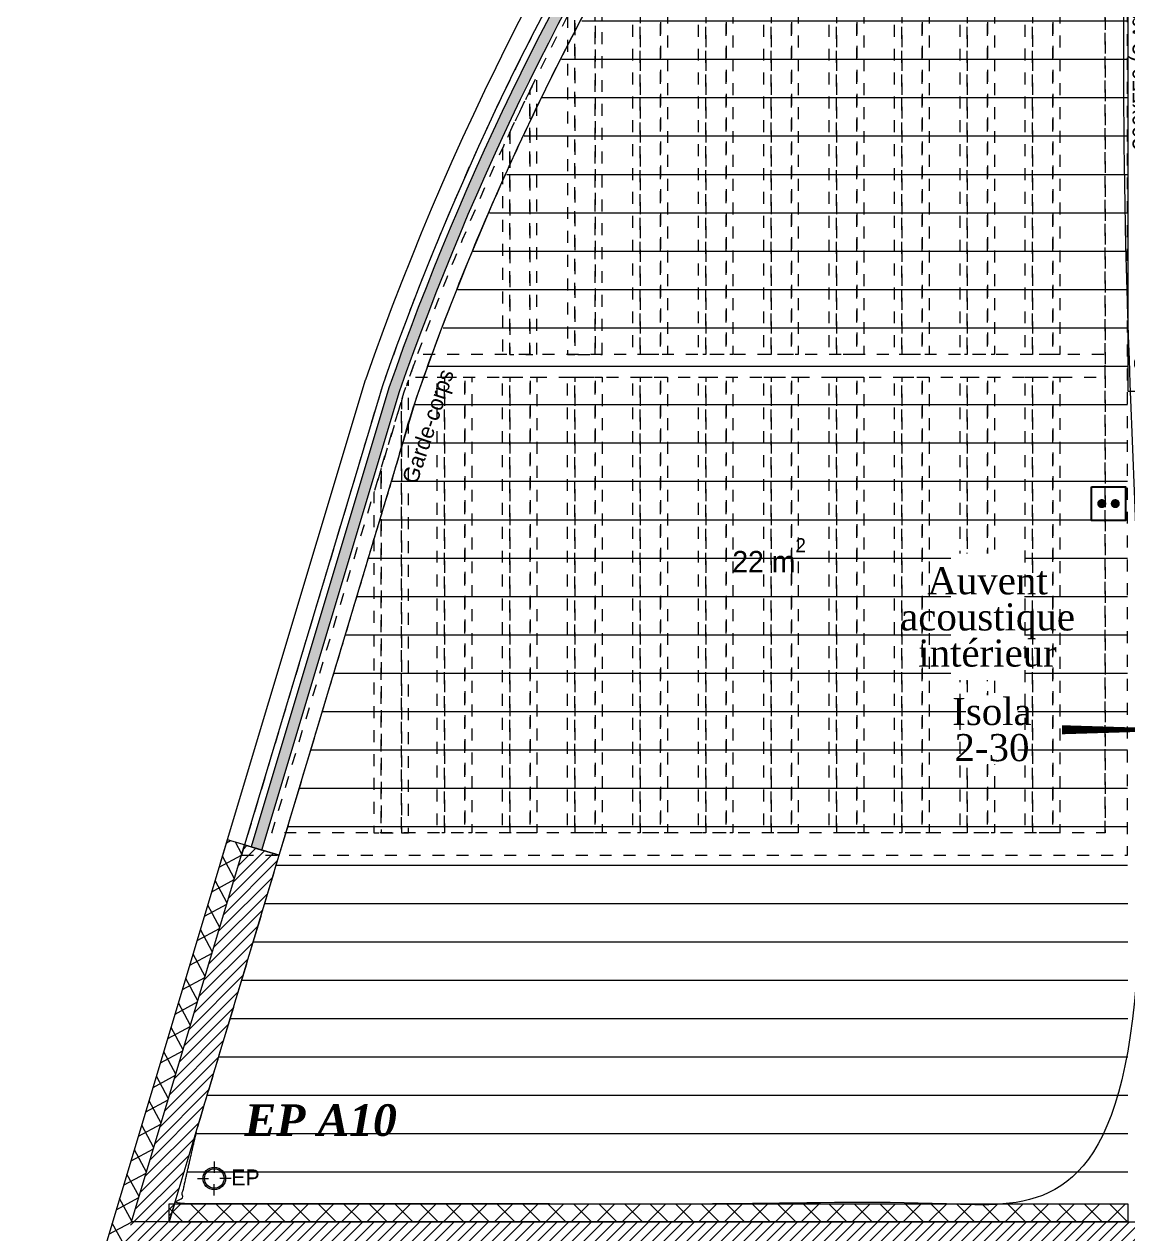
# Model space of a CAD drawing. Header units: centimetres. Extents: x 2738 to 7810, y 2495 to 5758.
# Drawn here: x 3334 to 3823, y 4295 to 4831 of the extents above; entities that cross this region are included whole.
import ezdxf

# ---------------------------------------------------------------- set-up
doc = ezdxf.new("R2010")
doc.units = ezdxf.units.CM
doc.header["$LTSCALE"] = 12.7
for name, pattern in [('Style de ligne -11', [0.6944444444444444, 0.41656, -0.2778844444444445]), ('Style de ligne -12', [0.3280839764644265, 0.1093613254881422, -0.2187226509762843]), ('Style de ligne -13', [0.29527559055118113, 0.1968503937007874, -0.09842519685039369]), ('VW-01', [0.83312, 0.41656, -0.41656])]:
    doc.linetypes.add(name, pattern=pattern)
for name, color, linetype, lineweight in [('B GÈnÈral', 7, 'Continuous', 5), ('B Général', 7, 'Continuous', 5), ('C ANNOTATIONS-prestations', 7, 'Continuous', 5), ('C ANNOTATIONS-texte surfaces', 7, 'Continuous', 5), ('Général', 7, 'Continuous', 5), ('prlm-ELEC-CFO', 1, 'Continuous', 25)]:
    doc.layers.add(name, color=color, linetype=linetype, lineweight=lineweight)
doc.layers.add('prlm-EAU-EPEXT', color=7, linetype='Continuous', lineweight=18, true_color=0x4c8599)
doc.layers.add('prlm-VMC', color=93, linetype='Continuous')
doc.styles.add('Eurostile', font='')
doc.styles.add('Eurostile (bold)', font='')
doc.styles.add('prlm-vmc', font='pala.ttf', dxfattribs={"height": 14})
doc.styles.add('Times New Roman (bold italic)', font='timesbi.ttf')
doc.styles.get('Eurostile').set_extended_font_data('Eurostile')
doc.styles.get('Eurostile (bold)').set_extended_font_data('Eurostile', bold=True)
pattern_1 = [(45, (0, 0), (2.425347222222122, -2.645833333333339), [])]

# ---------------------------------------------------------------- blocks, each defined once
blk = doc.blocks.new('PF 300.220 + VR (3 vantaux)')
at = {"layer": 'B Général', "color": 7, "linetype": 'Continuous', "lineweight": 13}
for p, q in [((-150, 7), (-150, 17)), ((150, 7), (150, 17))]:
    blk.add_line(p, q, dxfattribs=at)
at = {"layer": 'B Général', "color": 7, "linetype": 'Continuous', "lineweight": 35}
for p, q in [((-150, 7), (-150, -9)), ((150, 7), (150, -9))]:
    blk.add_line(p, q, dxfattribs=at)
at = {"layer": 'B Général'}
blk.add_line((-143, 9), (47, 9), dxfattribs=at)
at = {"layer": 'B Général', "color": 7, "linetype": 'Style de ligne -13', "lineweight": 5, "flags": 128}
for points in [[(-147.5000000000055, 117.0000000000001), (-146.5000000000055, 117.0000000000001), (-146.5000000000055, 116.0000000000001), (-140.0000000000056, 116.0000000000005), (-140, 18.50000000000034), (-146.5000000000001, 18.50000000000005), (-146.5, 17.50000000000005), (-147.5, 17.5)], [(51.50000027746787, 114.9999999985771), (50.50000027746768, 115.000000001423), (50.50000028031378, 116.0000000014229), (44.00000028031373, 116.0000000199209), (44.00000000284588, 18.5000000199208), (50.50000000284575, 18.50000000142309), (50.49999999999999, 17.500000001423), (51.50000000000001, 17.499999998577)]]:
    blk.add_lwpolyline(points, close=True, dxfattribs=at)
at = {"layer": 'B Général', "lineweight": 5, "flags": 128}
for points in [[(-143, 10.5), (-143, 9), (-150, 9), (-150, 17), (-145.5, 17), (-145.5, 10.5)], [(-54.5, 18), (-139, 18), (-139, 15.5), (-54.5, 15.5)], [(-41.5, 18), (43, 18), (43, 15.5), (-41.5, 15.5)], [(56.5, 17), (56.5, 14.25), (54, 14.25), (54, 11.75), (56.5, 11.75), (56.5, 9), (47, 9), (47, 10.5), (49.5, 10.5), (49.5, 17)], [(143, 17), (56.5, 17), (56.5, 14.25), (143, 14.25)], [(145.5, 14.25), (143, 14.25), (143, 17), (150, 17), (150, 9), (143, 9), (143, 11.75), (145.5, 11.75)], [(-54.5, 13), (-139, 13), (-139, 10.5), (-54.5, 10.5)], [(-41.5, 13), (43, 13), (43, 10.5), (-41.5, 10.5)], [(145.5, 14.25), (54, 14.25), (54, 11.75), (145.5, 11.75)], [(143, 11.75), (56.5, 11.75), (56.5, 9), (143, 9)], [(-150, 9), (-150, 5), (-145.5, 5), (-145.5, 6), (-148, 6), (-148, 8), (-145.5, 8), (-145.5, 9)], [(150, 9), (150, 5), (145.5, 5), (145.5, 6), (148, 6), (148, 8), (145.5, 8), (145.5, 9)]]:
    blk.add_lwpolyline(points, close=True, dxfattribs=at)
at = {"layer": 'B Général', "color": 7, "linetype": 'Continuous', "lineweight": 5, "flags": 128}
for points in [[(-139, 15.5), (-141.5, 15.5), (-141.5, 13), (-139, 13), (-139, 10.5), (-145.5, 10.5), (-145.5, 17), (-146.5, 17), (-146.5, 18), (-139, 18)], [(-54.5, 15.5), (-52, 15.5), (-52, 13), (-54.5, 13), (-54.5, 10.5), (-48, 10.5), (-48, 17), (-47, 17), (-47, 18), (-54.5, 18)], [(-41.5, 15.5), (-44, 15.5), (-44, 13), (-41.5, 13), (-41.5, 10.5), (-48, 10.5), (-48, 17), (-47, 17), (-47, 18), (-41.5, 18)], [(43, 15.5), (45.5, 15.5), (45.5, 13), (43, 13), (43, 10.5), (49.5, 10.5), (49.5, 17), (50.5, 17), (50.5, 18), (43, 18)]]:
    blk.add_lwpolyline(points, close=True, dxfattribs=at)
at = {"layer": 'B Général', "color": 7, "linetype": 'Style de ligne -11', "lineweight": 5, "flags": 128}
blk.add_lwpolyline([(-150, 9), (150, 9), (150, -11), (-150, -11)], close=True, dxfattribs=at)
at = {"layer": 'B Général', "lineweight": 13, "flags": 128}
blk.add_lwpolyline([(150, -9), (150, -17), (-150, -17), (-150, -9)], dxfattribs=at)
at = {"layer": 'B Général'}
for centre in [(-147, 17.5), (51, 17.5)]:
    blk.add_circle(centre, 0.5, dxfattribs=at)
at = {"layer": 'B Général', "color": 7, "linetype": 'Style de ligne -12', "lineweight": 5}
for centre, start, end in [((-147, 17.5), 0.2938219346506606, 90.28791606656031), ((51, 17.5), 94.06494714468896, 179.7061780653493)]:
    blk.add_arc(centre, 99.00128204285329, start, end, dxfattribs=at)
at = {"layer": 'B Général', "insert": (2.00000047694596, 4.576685564221583), "char_height": 7.059000651041666, "attachment_point": 2, "rotation": 359.9999977054835, "line_spacing_factor": 0.8941417206159927, "style": 'Eurostile'}
blk.add_mtext('PF + VR', dxfattribs=at)
at = {"layer": 'C ANNOTATIONS-prestations', "rotation": 359.9999977054835}
for s, insert, char_height, attachment_point, line_spacing_factor, style in [('3', (-141.1461041051009, -4.765777264293021), 9.412000868055555, 1, 0.8941417206159925, 'Eurostile (bold)'), ('300x220 (3 vantaux) ', (-5.213432080560767e-08, -7.824330737808988), 7.059000651041666, 2, 0.8941417206159927, 'Eurostile')]:
    blk.add_mtext(s, dxfattribs=dict(at, insert=insert, char_height=char_height, attachment_point=attachment_point, line_spacing_factor=line_spacing_factor, style=style))
blk = doc.blocks.new('Groupe-20-1')
at = {"layer": 'C ANNOTATIONS-prestations', "linetype": 'VW-01'}
blk.add_line((3812.880895485846, 4472.817994811689), (3812.880895485846, 4886.471116233388), dxfattribs=at)
at = {"layer": 'C ANNOTATIONS-prestations', "linetype": 'VW-01', "flags": 128}
for points in [[(3430.216757975874, 4462.817994811689), (3822.880895485845, 4462.817994811689), (3822.880895485845, 5174.467590257614, 0.1227869976506635), (3492.651518043147, 4670.809809257345)], [(3812.880895485846, 5151.313303876676), (3812.880895485846, 4472.817994811689), (3443.659368062051, 4472.817994811689), (3502.165381782556, 4667.721794179194, -0.1180044768703753), (3812.880895485846, 5151.313303876676)], [(3590.021791719695, 4684.632768581941), (3590.021821192161, 4862.903384760266), (3590.021821191237, 4862.903384758612, 0.001274639192149008), (3586.964014985636, 4857.400589442945), (3586.963986422916, 4684.63276908747)], [(3586.963986422916, 4684.63276908747), (3586.964014985638, 4857.400589442945), (3586.964014985938, 4857.400589443488, 0.003819475390077974), (3577.969837418664, 4840.819101417546), (3577.969811597267, 4684.632770574427)], [(3574.72682027427, 4834.68836946421), (3574.72679721097, 4684.632771110576), (3577.969811597266, 4684.632770574426), (3577.969835714231, 4840.819098217194, 0.001404288272351842), (3574.72682027427, 4834.68836946421)], [(3561.087460496327, 4684.632773365489), (3561.087480882522, 4807.943097718735, 0.00140416156965046), (3558.029674556686, 4801.718619845792), (3558.02965519955, 4684.632773871019)], [(3558.029655199549, 4684.632773871017), (3558.029674556686, 4801.718619845794), (3558.029674555667, 4801.718619843705, 0.004227431415307315), (3549.035496617274, 4782.876731623363), (3549.035496616013, 4782.876731620663), (3549.0354803739, 4684.632775357974)], [(3549.035480373898, 4684.632775357974), (3549.035495543894, 4782.876729324954), (3549.03549554237, 4782.876729321692, 0.001562254553463585), (3545.792480011468, 4775.8755492309), (3545.792465987603, 4684.632775894123)], [(3812.880895485846, 4674.644555522538), (3812.880895485846, 4684.644555522538), (3508.217390586779, 4684.644555522538, 0.002152632008265778), (3504.607572234281, 4674.644555522538)], [(3501.084949482336, 4472.817994811689), (3504.142754779115, 4472.817994811689), (3504.142787929798, 4673.337108775805, 0.001205392512071666), (3502.165381782556, 4667.721794179194), (3501.084981109639, 4664.122605265097)]]:
    blk.add_lwpolyline(points, format="xyb", close=True, dxfattribs=at)
for points in [[(3603.661161801743, 4886.462766327025), (3606.904176188039, 4886.462765790876), (3606.904142820634, 4684.632765790879), (3603.661128434338, 4684.632766327028)], [(3606.904176188038, 4886.462765790876), (3615.898351013688, 4886.46276430392), (3615.898317646283, 4684.632764303923), (3606.904142820633, 4684.632765790879)], [(3615.898351013688, 4886.46276430392), (3618.956156310467, 4886.46276379839), (3618.956122943062, 4684.632763798393), (3615.898317646283, 4684.632764303923)], [(3632.682482144759, 4886.462761529096), (3635.925496531055, 4886.462760992947), (3635.92546316365, 4684.632760992949), (3632.682448777354, 4684.632761529098)], [(3635.925496531055, 4886.462760992947), (3644.919671356706, 4886.462759505991), (3644.919637989301, 4684.632759505994), (3635.92546316365, 4684.632760992949)], [(3644.919671356706, 4886.462759505991), (3647.977476653484, 4886.462759000461), (3647.97744328608, 4684.632759000464), (3644.919637989301, 4684.632759505994)], [(3661.616813368128, 4886.462756745546), (3664.859827754424, 4886.462756209397), (3664.859794387019, 4684.632756209399), (3661.616780000723, 4684.632756745549)], [(3664.859827754424, 4886.462756209397), (3673.854002580074, 4886.462754722442), (3673.85396921267, 4684.632754722445), (3664.859794387019, 4684.632756209399)], [(3673.854002580074, 4886.462754722442), (3676.911807876853, 4886.462754216912), (3676.911774509448, 4684.632754216915), (3673.85396921267, 4684.632754722445)], [(3690.638133711145, 4886.462751947617), (3693.881148097441, 4886.462751411467), (3693.881114730037, 4684.63275141147), (3690.63810034374, 4684.63275194762)], [(3693.881148097441, 4886.462751411467), (3702.875322923092, 4886.462749924513), (3702.875289555687, 4684.632749924514), (3693.881114730037, 4684.63275141147)], [(3702.875322923092, 4886.462749924513), (3705.93312821987, 4886.462749418983), (3705.933094852466, 4684.632749418985), (3702.875289555687, 4684.632749924514)], [(3719.572464934512, 4886.462747164069), (3722.815479320809, 4886.46274662792), (3722.815445953404, 4684.632746627923), (3719.572431567108, 4684.632747164072)], [(3722.815479320809, 4886.46274662792), (3731.809654146459, 4886.462745140964), (3731.809620779054, 4684.632745140967), (3722.815445953404, 4684.632746627923)], [(3731.809654146459, 4886.462745140964), (3734.867459443238, 4886.462744635434), (3734.867426075833, 4684.632744635437), (3731.809620779054, 4684.632745140967)], [(3748.59378527753, 4886.462742366139), (3751.836799663826, 4886.462741829989), (3751.836766296422, 4684.632741829992), (3748.593751910125, 4684.632742366141)], [(3751.836799663826, 4886.462741829991), (3760.830974489477, 4886.462740343035), (3760.830941122072, 4684.632740343038), (3751.836766296422, 4684.632741829993)], [(3760.830974489477, 4886.462740343033), (3763.888779786255, 4886.462739837503), (3763.888746418851, 4684.632739837506), (3760.830941122072, 4684.632740343036)], [(3777.528116502851, 4886.474558051169), (3780.771130889148, 4886.47455751502), (3780.771097521743, 4684.644557515023), (3777.528083135447, 4684.644558051172)], [(3780.771130889143, 4886.474557515021), (3789.765305714793, 4886.474556028065), (3789.765272347394, 4684.644556028068), (3780.771097521744, 4684.644557515023)], [(3789.765305714774, 4886.474556028064), (3792.823111011552, 4886.474555522535), (3792.823077644172, 4684.644555522538), (3789.765272347393, 4684.644556028067)], [(3516.96450470244, 4674.636210905252), (3520.207519088736, 4674.636210369104), (3520.207485721331, 4472.806210369106), (3516.964471335034, 4472.806210905255)], [(3520.207519088739, 4674.636210369104), (3529.201693914388, 4674.636208882148), (3529.201660546981, 4472.806208882151), (3520.207485721332, 4472.806210369106)], [(3529.201693914386, 4674.636208882148), (3532.259499211165, 4674.636208376618), (3532.25946584376, 4472.806208376621), (3529.201660546981, 4472.806208882151)], [(3545.845667093227, 4674.636210905252), (3549.088681479524, 4674.636210369104), (3549.088648112119, 4472.806210369106), (3545.845633725823, 4472.806210905255)], [(3549.088681479527, 4674.636210369104), (3558.082856305176, 4674.636208882148), (3558.082822937769, 4472.806208882151), (3549.08864811212, 4472.806210369106)], [(3558.082856305174, 4674.636208882148), (3561.140661601953, 4674.636208376618), (3561.140628234548, 4472.806208376621), (3558.082822937769, 4472.806208882151)], [(3574.726829484016, 4674.636210905252), (3577.969843870312, 4674.636210369104), (3577.969810502907, 4472.806210369106), (3574.726796116611, 4472.806210905255)], [(3577.969843870315, 4674.636210369104), (3586.964018695965, 4674.636208882148), (3586.963985328558, 4472.806208882151), (3577.969810502908, 4472.806210369106)], [(3586.964018695962, 4674.636208882148), (3590.021823992741, 4674.636208376618), (3590.021790625336, 4472.806208376621), (3586.963985328558, 4472.806208882151)], [(3603.661160707384, 4674.636206121705), (3606.90417509368, 4674.636205585555), (3606.904141726276, 4472.806205585558), (3603.661127339979, 4472.806206121708)], [(3606.904175093679, 4674.636205585555), (3615.89834991933, 4674.636204098601), (3615.898316551925, 4472.806204098602), (3606.904141726274, 4472.806205585558)], [(3615.89834991933, 4674.636204098601), (3618.956155216108, 4674.636203593071), (3618.956121848703, 4472.806203593072), (3615.898316551925, 4472.806204098602)], [(3632.6824810504, 4674.636201323776), (3635.925495436697, 4674.636200787626), (3635.925462069292, 4472.806200787629), (3632.682447682996, 4472.806201323778)], [(3635.925495436697, 4674.636200787626), (3644.919670262347, 4674.63619930067), (3644.919636894942, 4472.806199300673), (3635.925462069292, 4472.806200787629)], [(3644.919670262347, 4674.63619930067), (3647.977475559126, 4674.63619879514), (3647.977442191721, 4472.806198795143), (3644.919636894942, 4472.806199300673)], [(3661.616812273769, 4674.636196540227), (3664.859826660065, 4674.636196004077), (3664.85979329266, 4472.80619600408), (3661.616778906364, 4472.806196540228)], [(3664.859826660065, 4674.636196004077), (3673.854001485716, 4674.636194517121), (3673.853968118311, 4472.806194517124), (3664.85979329266, 4472.80619600408)], [(3673.854001485716, 4674.636194517121), (3676.911806782494, 4674.636194011591), (3676.91177341509, 4472.806194011594), (3673.853968118311, 4472.806194517124)], [(3690.638132616787, 4674.636191742296), (3693.881147003083, 4674.636191206147), (3693.881113635678, 4472.80619120615), (3690.638099249382, 4472.806191742299)], [(3693.881147003083, 4674.636191206147), (3702.875321828733, 4674.636189719192), (3702.875288461329, 4472.806189719195), (3693.881113635678, 4472.80619120615)], [(3702.875321828733, 4674.636189719192), (3705.933127125512, 4674.636189213662), (3705.933093758107, 4472.806189213665), (3702.875288461329, 4472.806189719195)], [(3719.572463840154, 4674.636186958749), (3722.81547822645, 4674.6361864226), (3722.815444859045, 4472.806186422602), (3719.572430472749, 4472.806186958752)], [(3722.81547822645, 4674.6361864226), (3731.809653052101, 4674.636184935644), (3731.809619684695, 4472.806184935647), (3722.815444859045, 4472.806186422602)], [(3731.809653052101, 4674.636184935644), (3734.867458348879, 4674.636184430115), (3734.867424981474, 4472.806184430117), (3731.809619684695, 4472.806184935647)], [(3748.593784183171, 4674.636182160818), (3751.836798569468, 4674.636181624669), (3751.836765202063, 4472.806181624672), (3748.593750815767, 4472.806182160821)], [(3751.836798569462, 4674.63618162467), (3760.830973395112, 4674.636180137715), (3760.830940027713, 4472.806180137717), (3751.836765202063, 4472.806181624673)], [(3760.830973395118, 4674.636180137713), (3763.888778691897, 4674.636179632183), (3763.888745324492, 4472.806179632186), (3760.830940027713, 4472.806180137716)], [(3777.528115408493, 4674.647997845849), (3780.771129794789, 4674.647997309699), (3780.771096427384, 4472.817997309702), (3777.528082041088, 4472.817997845852)], [(3780.771129794784, 4674.6479973097), (3789.765304620435, 4674.647995822745), (3789.765271253035, 4472.817995822747), (3780.771096427385, 4472.817997309703)], [(3789.765304620415, 4674.647995822745), (3792.823109917194, 4674.647995317215), (3792.823076549813, 4472.817995317218), (3789.765271253035, 4472.817995822747)], [(3492.090774656687, 4472.817994811689), (3501.084949482336, 4472.817994811689), (3501.08498110964, 4664.122605265097), (3492.090801330423, 4634.159876655047)], [(3492.09080133042, 4634.159876655047), (3488.847785158026, 4623.356266338504), (3488.84776027039, 4472.817994811689), (3492.090774656685, 4472.817994811689)]]:
    blk.add_lwpolyline(points, close=True, dxfattribs=at)
blk = doc.blocks.new('EP')
at = {"layer": 'B GÈnÈral', "linetype": 'Continuous', "lineweight": 0}
h = blk.add_hatch(color=7, dxfattribs=at)
edge = h.paths.add_edge_path()
edge.add_arc((-3.907985046680551e-15, -1.172395514004165e-14), 4.999999999999996, 1.1368683772161603e-13, 180.0000000000001, ccw=False)
edge.add_arc((-4.263256414560601e-15, -4.263256414560601e-15), 4.999999999999996, 180, 359.99999999999994, ccw=False)
edge = h.paths.add_edge_path()
edge.add_arc((-3.197442310920451e-15, -1.101341240428155e-14), 4.333333333333329, 1.1368683772161603e-13, 180.0000000000001, ccw=False)
edge.add_arc((-3.197442310920451e-15, -3.197442310920451e-15), 4.33333333333333, 180, 359.99999999999994, ccw=False)
at = {"layer": 'B Général', "color": 7, "linetype": 'Continuous', "lineweight": 5}
for p, q in [((0, 7.5), (0, 2.5)), ((-7.5, 0), (-2.5, 0)), ((7.5, 0), (2.5, 0)), ((0, -7.5), (0, -2.5))]:
    blk.add_line(p, q, dxfattribs=at)
at = {"layer": 'B Général', "color": 7, "linetype": 'Continuous', "lineweight": 5, "flags": 128}
for points in [[(-5, 0, -0.9999999999999999), (4.999999999999992, 0, -0.9999999999999999)], [(-4.333333333333333, 0, -0.9999999999999999), (4.333333333333326, 0, -0.9999999999999999)]]:
    blk.add_lwpolyline(points, format="xyb", close=True, dxfattribs=at)
at = {"layer": 'C ANNOTATIONS-prestations', "insert": (7.5, 3.989833984374997), "char_height": 7.059000651041666, "attachment_point": 1, "line_spacing_factor": 0.8941417206159927, "style": 'Eurostile'}
blk.add_mtext('EP', dxfattribs=at)
blk = doc.blocks.new('xi.epext')
at = {"layer": 'prlm-EAU-EPEXT', "color": 7, "linetype": 'Continuous', "lineweight": 18}
blk.add_circle((0, 0), 5, dxfattribs=at)
blk = doc.blocks.new('Groupe-27-1')
at = {"layer": 'prlm-EAU-EPEXT'}
blk.add_blockref('xi.epext', (3418.15152654029, 4319.638904738216), dxfattribs=at)
at = {"layer": 'prlm-EAU-EPEXT', "insert": (3431.519773971624, 4352.499933436885), "char_height": 13.98905239641537, "width": 86.194734289802, "attachment_point": 1, "line_spacing_factor": 1.00480179080609, "style": 'Times New Roman (bold italic)'}
blk.add_mtext('EP A10', dxfattribs=at)
blk = doc.blocks.new('xi.PC-EXT')
at = {"layer": 'prlm-ELEC-CFO', "color": 0, "linetype": 'ByBlock', "lineweight": -2, "flags": 128}
blk.add_lwpolyline([(-7.499999999999998, 7.5), (7.500000000000002, 7.5), (7.499999999999998, -7.5), (-7.500000000000002, -7.5)], close=True, dxfattribs=at)
at = {"layer": 'prlm-ELEC-CFO', "color": 0, "linetype": 'ByBlock', "lineweight": 5, "const_width": 2}
for points in [[(-4, 0, 1), (-2, 0, 1)], [(2, 0, 1), (4, 0, 1)]]:
    blk.add_lwpolyline(points, format="xyb", close=True, dxfattribs=at)
blk = doc.blocks.new('xi.EA')
at = {"layer": 'prlm-VMC', "color": 0, "linetype": 'ByBlock', "lineweight": 5, "flags": 128}
blk.add_lwpolyline([(-6.173283998447005, -15.00409564159054), (6.173283998461557, -15.00409564159054), (0, 0)], close=True, dxfattribs=at)
at = {"layer": 'prlm-VMC', "color": 0, "linetype": 'ByBlock', "lineweight": -2, "flags": 128}
blk.add_lwpolyline([(0, -15.00409564159054, 1, 4, 0), (0, -63.62936813302804, 1, 1, 0)], format="xyseb", dxfattribs=at)
at = {"layer": 'prlm-VMC', "color": 0, "linetype": 'ByBlock', "lineweight": 5}
blk.add_solid([(1.364242052659392e-12, -2.273736754432321e-12), (6.173283998465649, -15.00409564158872), (-6.173283998440183, -15.00409564158872), (1.364242052659392e-12, -2.273736754432321e-12)], dxfattribs=at)

msp = doc.modelspace()

# ---------------------------------------------------------------- hatches: boundary and pattern name
at = {"layer": 'B GÈnÈral', "linetype": 'Continuous', "lineweight": 0, "true_color": 0xdddddd}
h = msp.add_hatch(color=254, dxfattribs=at)
edge = h.paths.add_edge_path()
edge.add_line((3495.505704228578, 4669.883494892154), (3434.470942886358, 4466.555561187473))
edge.add_line((3434.470942886358, 4466.555561187473), (3439.25983841176, 4465.11803565832))
edge.add_line((3439.25983841176, 4465.11803565832), (3500.262629696221, 4668.339466025598))
edge.add_arc((4667.952634719333, 4260.286558785475), 1236.934566958977, 133.0896657085337, 160.7378732999703, ccw=False)
edge.add_line((3822.95060026935, 5163.601943749874), (3822.95060026935, 5170.442788606366))
edge.add_arc((4667.776061275731, 4260.413399070511), 1241.726036363756, 132.8720792325753, 160.7458633099025)
edge.add_line((3495.505704228578, 4669.883494892154), (3495.505704228578, 4669.883494892154))
at = {"layer": 'B GÈnÈral', "linetype": 'Continuous', "lineweight": 5, "true_color": 0x444444}
h = msp.add_hatch(dxfattribs=at)
h.set_pattern_fill('H_BARDAGE V 150', color=250, angle=90, style=0, pattern_type=2)
h.set_pattern_definition([(180, (3612.957832238616, 4730.505851743296), (1.04094977927525e-15, 17), [])])
h.paths.add_polyline_path([(3822.95060026935, 5152.62279874838), (3771.349757336618, 5100.763060843879), (3722.926717749292, 5045.924309545074), (3677.853139676099, 4988.300946517843), (3636.288807548385, 4928.097244790581), (3598.381065629843, 4865.526624612054), (3564.264295685688, 4800.810896883273), (3534.059440603479, 4734.179476844743), (3507.87357565435, 4665.868570806586), (3410.501497987357, 4341.488448446045), (3402.965064207884, 4308.388904741533), (3822.95060026935, 4308.388904738212), (3822.863936856294, 4503.608010453634), (3822.802034418398, 4673.201439322156), (3822.76489295566, 4817.169191343778), (3822.752512468081, 4935.511266518499), (3822.76489295566, 5028.22766484632), (3822.802034418398, 5095.318386327241), (3822.863936856294, 5136.783430961261)])
at = {"layer": 'B GÈnÈral', "linetype": 'Continuous', "lineweight": 5, "true_color": 0x808080}
h = msp.add_hatch(dxfattribs=at)
h.set_pattern_fill('02_ISOLANT', color=8, angle=73.2913508452026, style=0, pattern_type=2)
h.set_pattern_definition([(118.2913508452026, (0, 0), (-7.044391280359596, -3.791642320841154), []), (208.2913508452026, (0, 0), (-3.791642320841152, 7.044391280359595), [])])
h.paths.add_polyline_path([(3333.905577497753, 4169.797681498398), (3341.567810338327, 4167.497640651625), (3431.597605521066, 4467.418076520063), (3423.935372680492, 4469.718117366835)])
at = {"layer": 'B GÈnÈral', "linetype": 'Continuous', "lineweight": 5}
h = msp.add_hatch(dxfattribs=at)
h.set_pattern_fill('50_BETON', style=0, pattern_type=2)
h.set_pattern_definition(pattern_1)
h.paths.add_polyline_path([(3381.458967698166, 4300.388904908918), (3398.16428097476, 4300.388904908918), (3446.922071202215, 4462.817994826517), (3431.597605521066, 4467.418076520063)])
at = {"layer": 'B GÈnÈral', "linetype": 'Continuous', "lineweight": 5, "true_color": 0x808080}
h = msp.add_hatch(dxfattribs=at)
h.set_pattern_fill('02_ISOLANT', color=8, style=0, pattern_type=2)
h.set_pattern_definition([(44.99999999999999, (0, 0), (-5.656854249492381, 5.656854249492381), []), (135, (0, 0), (5.65685424949238, 5.656854249492379), [])])
h.paths.add_polyline_path([(3398.164280974596, 4308.388904738216), (3822.95060026935, 4308.388904738216), (3822.95060026935, 4300.388904715787), (3398.164280974596, 4300.388904715787)])
at = {"layer": 'B GÈnÈral', "linetype": 'Continuous', "lineweight": 5}
h = msp.add_hatch(dxfattribs=at)
h.set_pattern_fill('50_BETON', style=0, pattern_type=2)
h.set_pattern_definition(pattern_1)
h.paths.add_polyline_path([(4298.764719980796, 4300.388904908918), (3381.458967698166, 4300.388904908918), (3376.055746978655, 4282.388904908918), (4298.764719980796, 4282.388904908918)])

# ---------------------------------------------------------------- linework, layer by layer
at = {"layer": 'B Général', "color": 7, "linetype": 'Continuous', "lineweight": 5}
for p, q in [((3333.905577497753, 4169.797681498398), (3423.935372680492, 4469.718117366835)), ((3381.458967698166, 4300.388904908918), (3431.597605521066, 4467.418076520063)), ((3398.16428097476, 4300.388904908918), (3822.95060061747, 4300.388904908918))]:
    msp.add_line(p, q, dxfattribs=at)
at = {"layer": 'B Général', "color": 7, "linetype": 'Continuous', "lineweight": 13}
for p, q in [((3333.905577497753, 4169.797681498398), (3423.935372680492, 4469.718117366835)), ((3446.922071202215, 4462.817994826516), (3423.935372680492, 4469.718117366835)), ((3398.164280974762, 4300.38890490892), (3446.922071202215, 4462.817994826516)), ((3400.565712359115, 4308.388904753879), (3398.164280974761, 4300.388904908918))]:
    msp.add_line(p, q, dxfattribs=at)
at = {"layer": 'B Général', "color": 7, "linetype": 'Continuous', "lineweight": 18}
for p, q in [((3381.458967698166, 4300.388904908918), (3431.597605521066, 4467.418076520063)), ((3398.164280974761, 4300.388904908918), (3446.922071202215, 4462.817994826516)), ((3398.16428097476, 4300.388904908918), (3381.458967698166, 4300.388904908918)), ((3398.16428097476, 4300.388904908918), (4298.764719980796, 4300.388904908918))]:
    msp.add_line(p, q, dxfattribs=at)
at = {"layer": 'B Général', "color": 7, "linetype": 'Continuous', "lineweight": 5, "flags": 128}
msp.add_lwpolyline([(4568.803185940352, 5509.223589664536, 0.2972460789092191), (3485.09885499022, 4673.447475045303), (3485.040324076622, 4673.279878274472), (3420.82144369265, 4459.344540998516)], format="xyb", dxfattribs=at)
for points in [[(3492.651518043147, 4670.809809257345), (3431.597605571144, 4467.418076504954), (3446.922071252376, 4462.817994811686), (3507.87357565435, 4665.868570806586, -0.1196161906982047), (3822.778758606518, 5152.460602819238), (3822.778758606518, 5174.37317065982, 0.1227586399883607), (3492.651518043147, 4670.809809257345)], [(3495.505704228578, 4669.883494892154), (3434.470942886358, 4466.555561187473), (3439.25983841176, 4465.11803565832), (3500.262629696221, 4668.339466025598, -0.1212267278422185), (3822.95060026935, 5163.601943749874), (3822.95060026935, 5170.442788606366, 0.1222255750959928), (3495.505704228578, 4669.883494892154)]]:
    msp.add_lwpolyline(points, format="xyb", close=True, dxfattribs=at)
msp.add_lwpolyline([(3398.164280974596, 4308.388904738216), (3822.95060026935, 4308.388904738216), (3822.95060026935, 4300.388904715787), (3398.164280974596, 4300.388904715787)], close=True, dxfattribs=at)
at = {"layer": 'B Général', "color": 7, "linetype": 'Continuous', "lineweight": 5}
msp.add_rational_spline([(3822.95060026935, 5152.62279874838), (3606.319361984027, 4947.496529266723), (3507.87357565435, 4665.868570806586), (3459.187536820854, 4503.678509626316), (3410.501497987357, 4341.488448446045), (3406.73328109762, 4324.938676593789), (3402.965064207884, 4308.388904741533), (3612.957832238616, 4308.388904739872), (3822.95060026935, 4308.388904738212), (3822.554424666812, 5140.516681293703), (3822.95060026935, 5152.62279874838)], [1, 0.9717657389282524, 1, 1, 1, 1, 1, 1, 1, 1, 1], degree=2, knots=[0, 0, 0, 1, 1, 2, 2, 3, 3, 4, 4, 5, 5, 5], dxfattribs=at)

# ---------------------------------------------------------------- block references
at = {"layer": 'B Général', "color": 7, "xscale": -1, "rotation": 270}
msp.add_blockref('PF 300.220 + VR (3 vantaux)', (3839.950600617469, 4818.403214596225), dxfattribs=at)
at = {"layer": 'B Général', "color": 7}
msp.add_blockref('EP', (3418.15152654029, 4319.638904738216), dxfattribs=at)
at = {"layer": 'C ANNOTATIONS-prestations'}
msp.add_blockref('Groupe-20-1', (0, 0), dxfattribs=at)
at = {"layer": 'Général', "color": 7}
msp.add_blockref('Groupe-27-1', (0, 0), dxfattribs=at)
at = {"layer": 'prlm-ELEC-CFO'}
msp.add_blockref('xi.PC-EXT', (3814.404674155112, 4618.632214266631), dxfattribs=at)
at = {"layer": 'prlm-VMC', "rotation": 270}
msp.add_blockref('xi.EA', (3857.45839597689, 4518.442584646322), dxfattribs=at)

# ---------------------------------------------------------------- texts
at = {"layer": 'B Général', "color": 7, "insert": (3501.197434715617, 4629.08291715496), "char_height": 7.059000651041666, "attachment_point": 1, "rotation": 71.6117697478737, "line_spacing_factor": 0.8941417206159927, "style": 'Eurostile'}
msp.add_mtext('Garde-corps', dxfattribs=at)
at = {"layer": 'C ANNOTATIONS-texte surfaces', "color": 7, "insert": (3664.000000000006, 4603.306504930249), "char_height": 9.412000868055555, "attachment_point": 2, "line_spacing_factor": 0.8941417206159925, "style": 'Eurostile'}
msp.add_mtext('22 m{\\H0.6667x;\\S2^ ;}', dxfattribs=at)

# ---------------------------------------------------------------- next in the draw order: texts
at = {"layer": 'prlm-VMC', "insert": (3760.797659214872, 4568.346882251441), "char_height": 12, "width": 20.50999664028666, "attachment_point": 5, "line_spacing_factor": 0.8, "style": 'prlm-vmc', "bg_fill": 2}
msp.add_mtext('Auvent acoustique intérieur', dxfattribs=at)
at = {"layer": 'prlm-VMC', "insert": (3762.755804283152, 4518.442584646322), "char_height": 12, "width": 20.50999664028666, "attachment_point": 5, "line_spacing_factor": 0.8, "style": 'prlm-vmc', "bg_fill": 3, "box_fill_scale": 1.1, "bg_fill_color": 256, "bg_fill_transparency": 0}
msp.add_mtext('Isola\\P2-30', dxfattribs=at)

doc.saveas('drawing.dxf')
